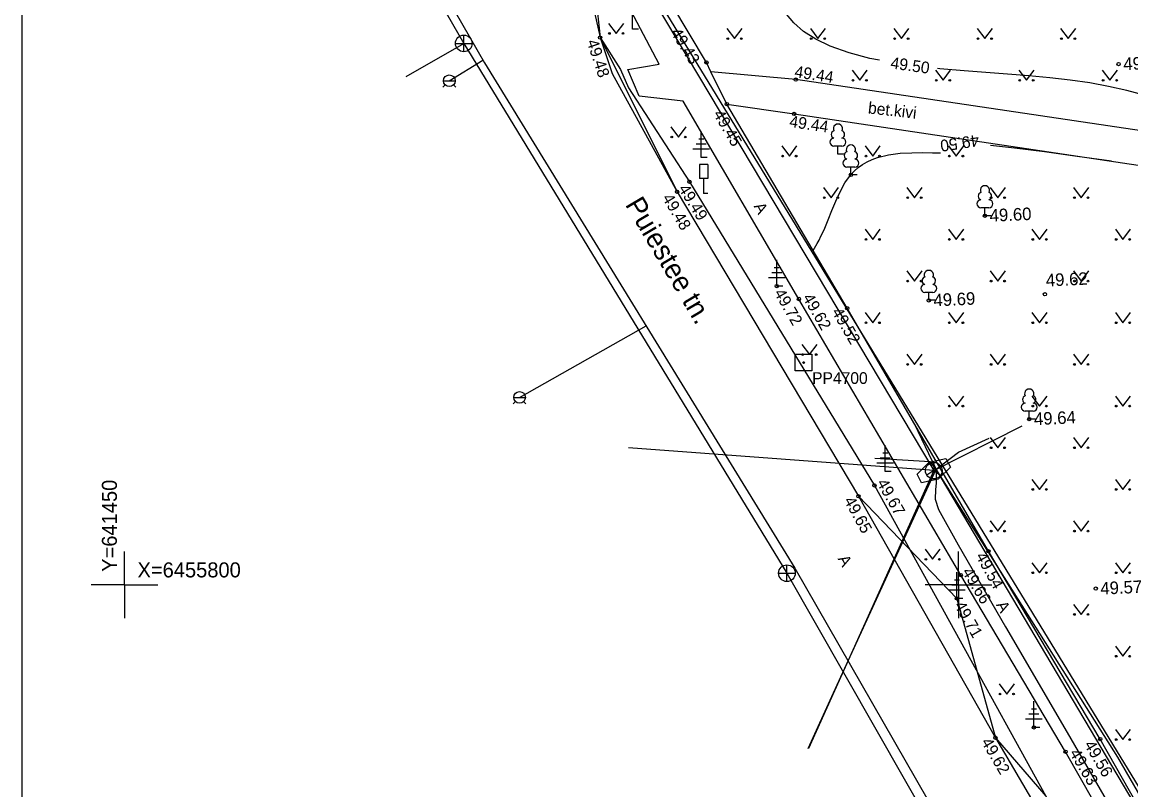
# Model space of a CAD drawing. Extents: x 641444 to 642232, y 6455742 to 6456287.
# Drawn here: x 641443.9 to 641510.3, y 6455787.7 to 6455833.7 of the extents above; entities that cross this region are included whole.
import ezdxf

# ---------------------------------------------------------------- set-up
doc = ezdxf.new("R2010")
doc.units = 0
for name, color, linetype in [('Default', 7, 'Continuous'), ('Level 10', 7, 'Continuous'), ('Level 11', 7, 'Continuous'), ('Level 16', 7, 'Continuous'), ('Level 17', 7, 'Continuous'), ('Level 22', 7, 'Continuous'), ('Level 23', 7, 'Continuous'), ('Level 30', 7, 'Continuous'), ('Level 31', 7, 'Continuous'), ('Level 33', 7, 'Continuous'), ('Level 40', 7, 'Continuous'), ('Level 41', 7, 'Continuous'), ('Level 44', 7, 'Continuous'), ('Level 58', 7, 'Continuous'), ('Level 59', 7, 'Continuous'), ('Level 60', 7, 'Continuous'), ('Level 61', 7, 'Continuous')]:
    doc.layers.add(name, color=color, linetype=linetype)

# ---------------------------------------------------------------- blocks, each defined once
blk = doc.blocks.new('VESIIB')
at = {"layer": 'Default'}
for p, q in [((-0.7, 0), (0.7, 0)), ((-0.49, -0.49), (-0.77, -0.77)), ((0.49, -0.49), (0.77, -0.77))]:
    blk.add_line(p, q, dxfattribs=at)
blk.add_circle((0, 0), 0.7, dxfattribs=at)
blk = doc.blocks.new('KAKAEV')
at = {"layer": 'Default'}
for p, q in [((-1, 0), (1, 0)), ((0, -1), (0, 1))]:
    blk.add_line(p, q, dxfattribs=at)
blk.add_circle((0, 0), 1, dxfattribs=at)

msp = doc.modelspace()

# ---------------------------------------------------------------- linework, layer by layer
at = {"layer": 'Level 11'}
for points in [[(641465.886, 6455840.214), (641470.342, 6455832.463)], [(641466.884, 6455830.484), (641470.342, 6455832.463)], [(641470.342, 6455832.463), (641489.711, 6455800.701)], [(641489.711, 6455800.701), (641514.514, 6455757.2)]]:
    msp.add_lwpolyline(points, dxfattribs=at)
at = {"layer": 'Level 16'}
for p, q in [((641498.508, 6455807.35), (641498.508, 6455806.85)), ((641498.508, 6455806.85), (641498.093, 6455806.575)), ((641498.508, 6455806.85), (641498.923, 6455806.575))]:
    msp.add_line(p, q, dxfattribs=at)
msp.add_circle((641498.508, 6455806.85), 0.5, dxfattribs=at)
at = {"layer": 'Level 17'}
for points in [[(641476.053, 6455844.55), (641498.508, 6455806.85), (641503.808, 6455809.529)], [(641498.65, 6455806.94), (641497.35, 6455809.66)], [(641498.65, 6455806.94), (641499.99, 6455807.95), (641501.83, 6455808.79)], [(641498.508, 6455806.85), (641480.224, 6455808.225)], [(641498.65, 6455806.94), (641498.3, 6455807.38), (641494.98, 6455807.57)], [(641497.784, 6455806.128), (641497.508, 6455806.638), (641498.232, 6455807.36), (641498.232, 6455807.36), (641499.232, 6455807.572), (641499.508, 6455807.062), (641498.784, 6455806.34), (641498.784, 6455806.34), (641497.784, 6455806.128)], [(641490.986, 6455790.191), (641492.5, 6455793.53), (641498.65, 6455806.94)], [(641498.508, 6455806.85), (641490.998, 6455790.186)], [(641498.65, 6455806.94), (641498.66, 6455806.09), (641498.61, 6455805.72), (641498.59, 6455805.13), (641498.8, 6455804.52), (641499.97, 6455802.41), (641502.82, 6455797.48), (641506.5, 6455791.16), (641511.78, 6455782.04), (641513.33, 6455779.48), (641513.88, 6455778.43), (641514.2, 6455777.62), (641514.29, 6455777.25), (641514.31, 6455776.7), (641513.79, 6455774.76), (641512.7, 6455772.04), (641510.26, 6455766.36), (641507.89, 6455761.11), (641506.541, 6455758.356)], [(641521.935, 6455768.007), (641518.75, 6455773.04), (641516.46, 6455776.91), (641498.65, 6455806.94)], [(641527.327, 6455753.413), (641522.29, 6455768.79), (641515.52, 6455779.35), (641509.54, 6455789.68), (641498.65, 6455806.94)]]:
    msp.add_lwpolyline(points, dxfattribs=at)
at = {"layer": 'Level 23'}
for points in [[(641466.314, 6455840.494), (641471.583, 6455831.306), (641490.189, 6455801.012), (641514.779, 6455758.128), (641515.408, 6455757.427)], [(641469.474, 6455830.225), (641471.488, 6455831.462)], [(641473.684, 6455811.242), (641481.277, 6455815.523)]]:
    msp.add_lwpolyline(points, dxfattribs=at)
at = {"layer": 'Level 30'}
for points in [[(641484.882, 6455831.321), (641482.817, 6455834.798), (641479.819, 6455839.926), (641479.314, 6455839.532), (641478.704, 6455838.753), (641478.352, 6455837.767), (641478.075, 6455836.808), (641478.025, 6455835.751), (641478.08, 6455834.753), (641478.513, 6455832.816)], [(641519.25, 6455767.43), (641506.416, 6455789.996), (641500.129, 6455800.591), (641490.429, 6455817.14), (641483.482, 6455828.994), (641480.845, 6455829.293), (641480.174, 6455830.896), (641482.058, 6455831.223), (641479.234, 6455836.578), (641478.352, 6455837.767)], [(641478.513, 6455832.816), (641479.23, 6455830.659), (641483.127, 6455823.567), (641493.993, 6455805.314), (641502.207, 6455790.841), (641514.954, 6455769.107), (641515.996, 6455768.085), (641516.978, 6455767.619), (641518.002, 6455767.151), (641519.25, 6455767.43), (641520.877, 6455767.616), (641522.409, 6455768.731), (641523.952, 6455768.881), (641525.142, 6455768.388), (641526.619, 6455768.98)], [(641478.513, 6455832.816), (641479.742, 6455830.895), (641480.212, 6455829.808), (641483.862, 6455824.169), (641494.954, 6455805.961), (641505.223, 6455787.337), (641515.505, 6455769.483), (641516.978, 6455767.619)], [(641490.237, 6455830.292), (641485.155, 6455830.767), (641484.882, 6455831.321)], [(641486.109, 6455828.823), (641485.155, 6455830.767)], [(641527.651, 6455824.75), (641490.237, 6455830.292)], [(641520.877, 6455767.616), (641514.347, 6455780.437), (641508.494, 6455790.757), (641501.786, 6455802.016), (641493.322, 6455816.588), (641486.109, 6455828.823), (641490.14, 6455828.239)], [(641490.14, 6455828.239), (641529.11, 6455822.43), (641531.396, 6455822.122)]]:
    msp.add_lwpolyline(points, dxfattribs=at)
at = {"layer": 'Level 31'}
for p, q in [((641484.466, 6455825.212), (641484.466, 6455824.362)), ((641484.966, 6455825.212), (641484.466, 6455825.212)), ((641484.966, 6455825.212), (641484.966, 6455824.362)), ((641484.966, 6455824.362), (641484.466, 6455824.362)), ((641484.716, 6455824.362), (641484.716, 6455823.462)), ((641484.966, 6455823.462), (641484.716, 6455823.462))]:
    msp.add_line(p, q, dxfattribs=at)
at = {"layer": 'Level 33'}
for points in [[(641495.269, 6455831.452), (641494.688, 6455831.564), (641493.437, 6455831.889), (641492.304, 6455832.294), (641491.445, 6455832.711), (641490.71, 6455833.18), (641490.115, 6455833.687), (641489.677, 6455834.217), (641489.415, 6455834.757), (641489.343, 6455835.29), (641489.461, 6455835.779), (641489.739, 6455836.248), (641490.149, 6455836.696), (641490.663, 6455837.123), (641491.254, 6455837.526), (641491.894, 6455837.905), (641492.177, 6455838.061), (641492.464, 6455838.212), (641492.753, 6455838.361), (641493.337, 6455838.651), (641493.63, 6455838.795)], [(641517.897, 6455826.235), (641517.28, 6455826.597), (641516.658, 6455826.956), (641516.026, 6455827.309), (641515.381, 6455827.654), (641514.716, 6455827.986), (641514.028, 6455828.304), (641513.106, 6455828.686), (641512.139, 6455829.037), (641511.13, 6455829.356), (641510.081, 6455829.639), (641508.993, 6455829.885), (641507.868, 6455830.092), (641506.68, 6455830.263), (641505.461, 6455830.401), (641504.212, 6455830.515), (641502.938, 6455830.615), (641501.642, 6455830.711), (641500.328, 6455830.813), (641498.877, 6455830.942), (641498.732, 6455830.958)], [(641501.914, 6455826.368), (641503.35, 6455826.204), (641505.149, 6455825.975), (641507.114, 6455825.711), (641509.163, 6455825.43)], [(641491.293, 6455820.046), (641491.523, 6455820.462), (641491.637, 6455820.677), (641491.75, 6455820.899), (641491.862, 6455821.131), (641491.973, 6455821.377), (641492.186, 6455821.894), (641492.403, 6455822.447), (641492.635, 6455823.013), (641492.893, 6455823.571), (641493.188, 6455824.097), (641493.529, 6455824.569), (641493.75, 6455824.807), (641493.989, 6455825.02), (641494.247, 6455825.209), (641494.525, 6455825.373), (641494.821, 6455825.512), (641495.135, 6455825.628), (641495.799, 6455825.787), (641496.499, 6455825.876), (641497.196, 6455825.912), (641497.854, 6455825.917), (641498.436, 6455825.91), (641498.905, 6455825.912), (641498.91, 6455825.912)]]:
    msp.add_lwpolyline(points, dxfattribs=at)
at = {"layer": 'Level 40'}
msp.add_lwpolyline([(641565.81, 6455865.54), (641482.27, 6455834.59), (641523.39, 6455767.25), (641585.72, 6455811.8)], close=True, dxfattribs=at)
at = {"layer": 'Level 41'}
for p, q in [((641479.024, 6455833.665), (641479.479, 6455833.059)), ((641479.479, 6455833.059), (641479.933, 6455833.665)), ((641486.118, 6455833.357), (641486.573, 6455832.751)), ((641486.573, 6455832.751), (641487.027, 6455833.357)), ((641491.117, 6455833.357), (641491.572, 6455832.751)), ((641491.572, 6455832.751), (641492.026, 6455833.357)), ((641496.116, 6455833.357), (641496.571, 6455832.751)), ((641496.571, 6455832.751), (641497.025, 6455833.357)), ((641501.115, 6455833.357), (641501.57, 6455832.751)), ((641501.57, 6455832.751), (641502.024, 6455833.357)), ((641506.114, 6455833.357), (641506.569, 6455832.751)), ((641506.569, 6455832.751), (641507.023, 6455833.357)), ((641493.617, 6455830.857), (641494.072, 6455830.251)), ((641494.072, 6455830.251), (641494.526, 6455830.857)), ((641498.616, 6455830.857), (641499.071, 6455830.251)), ((641499.071, 6455830.251), (641499.525, 6455830.857)), ((641503.615, 6455830.857), (641504.07, 6455830.251)), ((641504.07, 6455830.251), (641504.524, 6455830.857)), ((641508.614, 6455830.857), (641509.069, 6455830.251)), ((641509.069, 6455830.251), (641509.523, 6455830.857)), ((641482.758, 6455827.459), (641483.213, 6455826.852)), ((641483.213, 6455826.852), (641483.667, 6455827.459)), ((641489.401, 6455826.314), (641489.855, 6455825.707)), ((641489.855, 6455825.707), (641490.31, 6455826.314)), ((641494.4, 6455826.314), (641494.854, 6455825.707)), ((641494.854, 6455825.707), (641495.309, 6455826.314)), ((641499.399, 6455826.314), (641499.853, 6455825.707)), ((641499.853, 6455825.707), (641500.308, 6455826.314)), ((641491.9, 6455823.817), (641492.354, 6455823.211)), ((641492.354, 6455823.211), (641492.809, 6455823.817)), ((641496.899, 6455823.817), (641497.353, 6455823.211)), ((641497.353, 6455823.211), (641497.808, 6455823.817)), ((641501.898, 6455823.817), (641502.352, 6455823.211)), ((641502.352, 6455823.211), (641502.807, 6455823.817)), ((641506.897, 6455823.817), (641507.351, 6455823.211)), ((641507.351, 6455823.211), (641507.806, 6455823.817)), ((641494.4, 6455821.317), (641494.854, 6455820.711)), ((641494.854, 6455820.711), (641495.309, 6455821.317)), ((641499.399, 6455821.317), (641499.853, 6455820.711)), ((641499.853, 6455820.711), (641500.308, 6455821.317)), ((641504.398, 6455821.317), (641504.852, 6455820.711)), ((641504.852, 6455820.711), (641505.307, 6455821.317)), ((641509.397, 6455821.317), (641509.851, 6455820.711)), ((641509.851, 6455820.711), (641510.306, 6455821.317)), ((641496.899, 6455818.821), (641497.353, 6455818.214)), ((641497.353, 6455818.214), (641497.808, 6455818.821)), ((641501.898, 6455818.821), (641502.352, 6455818.214)), ((641502.352, 6455818.214), (641502.807, 6455818.821)), ((641506.897, 6455818.821), (641507.351, 6455818.214)), ((641507.351, 6455818.214), (641507.806, 6455818.821)), ((641494.4, 6455816.321), (641494.854, 6455815.714)), ((641494.854, 6455815.714), (641495.309, 6455816.321)), ((641499.399, 6455816.321), (641499.853, 6455815.714)), ((641499.853, 6455815.714), (641500.308, 6455816.321)), ((641504.398, 6455816.321), (641504.852, 6455815.714)), ((641504.852, 6455815.714), (641505.307, 6455816.321)), ((641509.397, 6455816.321), (641509.851, 6455815.714)), ((641509.851, 6455815.714), (641510.306, 6455816.321)), ((641490.605, 6455814.417), (641491.06, 6455813.81)), ((641491.06, 6455813.81), (641491.514, 6455814.417)), ((641496.899, 6455813.824), (641497.353, 6455813.217)), ((641497.353, 6455813.217), (641497.808, 6455813.824)), ((641501.898, 6455813.824), (641502.352, 6455813.217)), ((641502.352, 6455813.217), (641502.807, 6455813.824)), ((641506.897, 6455813.824), (641507.351, 6455813.217)), ((641507.351, 6455813.217), (641507.806, 6455813.824)), ((641499.399, 6455811.324), (641499.853, 6455810.717)), ((641499.853, 6455810.717), (641500.308, 6455811.324)), ((641504.398, 6455811.324), (641504.852, 6455810.717)), ((641504.852, 6455810.717), (641505.307, 6455811.324)), ((641509.397, 6455811.324), (641509.851, 6455810.717)), ((641509.851, 6455810.717), (641510.306, 6455811.324)), ((641501.898, 6455808.827), (641502.352, 6455808.221)), ((641502.352, 6455808.221), (641502.807, 6455808.827)), ((641506.897, 6455808.827), (641507.351, 6455808.221)), ((641507.351, 6455808.221), (641507.806, 6455808.827)), ((641504.398, 6455806.327), (641504.852, 6455805.721)), ((641504.852, 6455805.721), (641505.307, 6455806.327)), ((641509.397, 6455806.327), (641509.851, 6455805.721)), ((641509.851, 6455805.721), (641510.306, 6455806.327)), ((641501.898, 6455803.831), (641502.352, 6455803.224)), ((641502.352, 6455803.224), (641502.807, 6455803.831)), ((641506.897, 6455803.831), (641507.351, 6455803.224)), ((641507.351, 6455803.224), (641507.806, 6455803.831)), ((641497.99, 6455802.143), (641498.444, 6455801.537)), ((641498.444, 6455801.537), (641498.899, 6455802.143)), ((641504.398, 6455801.331), (641504.852, 6455800.724)), ((641504.852, 6455800.724), (641505.307, 6455801.331)), ((641509.397, 6455801.331), (641509.851, 6455800.724)), ((641509.851, 6455800.724), (641510.306, 6455801.331)), ((641506.897, 6455798.834), (641507.351, 6455798.227)), ((641507.351, 6455798.227), (641507.806, 6455798.834)), ((641509.397, 6455796.334), (641509.851, 6455795.727)), ((641509.851, 6455795.727), (641510.306, 6455796.334)), ((641502.436, 6455794.062), (641502.891, 6455793.455)), ((641502.891, 6455793.455), (641503.345, 6455794.062)), ((641509.397, 6455791.337), (641509.851, 6455790.73)), ((641509.851, 6455790.73), (641510.306, 6455791.337))]:
    msp.add_line(p, q, dxfattribs=at)
for centre in [(641479.074, 6455833.059), (641479.883, 6455833.059), (641486.168, 6455832.751), (641486.977, 6455832.751), (641491.167, 6455832.751), (641491.976, 6455832.751), (641496.166, 6455832.751), (641496.975, 6455832.751), (641501.165, 6455832.751), (641501.974, 6455832.751), (641506.164, 6455832.751), (641506.973, 6455832.751), (641493.667, 6455830.251), (641494.476, 6455830.251), (641498.666, 6455830.251), (641499.475, 6455830.251), (641503.665, 6455830.251), (641504.474, 6455830.251), (641508.664, 6455830.251), (641509.473, 6455830.251), (641482.808, 6455826.852), (641483.617, 6455826.852), (641489.451, 6455825.707), (641490.26, 6455825.707), (641494.45, 6455825.707), (641495.259, 6455825.707), (641499.449, 6455825.707), (641500.258, 6455825.707), (641491.95, 6455823.211), (641492.759, 6455823.211), (641496.949, 6455823.211), (641497.758, 6455823.211), (641501.948, 6455823.211), (641502.757, 6455823.211), (641506.947, 6455823.211), (641507.756, 6455823.211), (641494.45, 6455820.711), (641495.259, 6455820.711), (641499.449, 6455820.711), (641500.258, 6455820.711), (641504.448, 6455820.711), (641505.257, 6455820.711), (641509.447, 6455820.711), (641510.256, 6455820.711), (641496.949, 6455818.214), (641497.758, 6455818.214), (641501.948, 6455818.214), (641502.757, 6455818.214), (641506.947, 6455818.214), (641507.756, 6455818.214), (641494.45, 6455815.714), (641495.259, 6455815.714), (641499.449, 6455815.714), (641500.258, 6455815.714), (641504.448, 6455815.714), (641505.257, 6455815.714), (641509.447, 6455815.714), (641510.256, 6455815.714), (641490.655, 6455813.81), (641491.464, 6455813.81), (641496.949, 6455813.217), (641497.758, 6455813.217), (641501.948, 6455813.217), (641502.757, 6455813.217), (641506.947, 6455813.217), (641507.756, 6455813.217), (641499.449, 6455810.717), (641500.258, 6455810.717), (641504.448, 6455810.717), (641505.257, 6455810.717), (641509.447, 6455810.717), (641510.256, 6455810.717), (641501.948, 6455808.221), (641502.757, 6455808.221), (641506.947, 6455808.221), (641507.756, 6455808.221), (641504.448, 6455805.721), (641505.257, 6455805.721), (641509.447, 6455805.721), (641510.256, 6455805.721), (641501.948, 6455803.224), (641502.757, 6455803.224), (641506.947, 6455803.224), (641507.756, 6455803.224), (641498.04, 6455801.537), (641498.849, 6455801.537), (641504.448, 6455800.724), (641505.257, 6455800.724), (641509.447, 6455800.724), (641510.256, 6455800.724), (641506.947, 6455798.227), (641507.756, 6455798.227), (641509.447, 6455795.727), (641510.256, 6455795.727), (641502.486, 6455793.455), (641503.295, 6455793.455), (641509.447, 6455790.73), (641510.256, 6455790.73)]:
    msp.add_circle(centre, 0.05, dxfattribs=at)
at = {"layer": 'Level 44'}
for p, q in [((641480.449, 6455833.308), (641480.449, 6455834.883)), ((641480.809, 6455833.308), (641480.449, 6455833.308)), ((641484.575, 6455825.632), (641484.575, 6455827.207)), ((641484.875, 6455826.432), (641484.275, 6455826.432)), ((641484.725, 6455826.732), (641484.425, 6455826.732)), ((641493.008, 6455826.307), (641492.528, 6455826.307)), ((641492.768, 6455825.832), (641492.768, 6455826.307)), ((641485.075, 6455826.132), (641484.075, 6455826.132)), ((641484.935, 6455825.632), (641484.575, 6455825.632)), ((641493.148, 6455825.832), (641492.768, 6455825.832)), ((641493.785, 6455825.051), (641493.305, 6455825.051)), ((641493.545, 6455824.576), (641493.545, 6455825.051)), ((641493.925, 6455824.576), (641493.545, 6455824.576)), ((641501.818, 6455822.61), (641501.338, 6455822.61)), ((641501.578, 6455822.135), (641501.578, 6455822.61)), ((641501.958, 6455822.135), (641501.578, 6455822.135)), ((641489.25, 6455819.01), (641488.95, 6455819.01)), ((641489.1, 6455817.91), (641489.1, 6455819.485)), ((641489.6, 6455818.41), (641488.6, 6455818.41)), ((641489.4, 6455818.71), (641488.8, 6455818.71)), ((641489.46, 6455817.91), (641489.1, 6455817.91)), ((641498.456, 6455817.536), (641497.976, 6455817.536)), ((641498.216, 6455817.061), (641498.216, 6455817.536)), ((641498.596, 6455817.061), (641498.216, 6455817.061)), ((641504.475, 6455810.418), (641503.995, 6455810.418)), ((641504.235, 6455809.943), (641504.235, 6455810.418)), ((641504.615, 6455809.943), (641504.235, 6455809.943)), ((641495.606, 6455806.806), (641495.606, 6455808.381)), ((641495.756, 6455807.906), (641495.456, 6455807.906)), ((641496.106, 6455807.306), (641495.106, 6455807.306)), ((641495.906, 6455807.606), (641495.306, 6455807.606)), ((641495.966, 6455806.806), (641495.606, 6455806.806)), ((641499.896, 6455799.187), (641499.896, 6455800.762)), ((641500.196, 6455799.987), (641499.596, 6455799.987)), ((641500.046, 6455800.287), (641499.746, 6455800.287)), ((641500.396, 6455799.687), (641499.396, 6455799.687)), ((641500.256, 6455799.187), (641499.896, 6455799.187)), ((641504.666, 6455792.552), (641504.366, 6455792.552)), ((641504.516, 6455791.452), (641504.516, 6455793.027)), ((641505.016, 6455791.952), (641504.016, 6455791.952)), ((641504.816, 6455792.252), (641504.216, 6455792.252)), ((641504.876, 6455791.452), (641504.516, 6455791.452))]:
    msp.add_line(p, q, dxfattribs=at)
for centre, radius, start, end in [((641492.768, 6455827.352), 0.277, 332.5799, 207.4201), ((641492.598, 6455827.005), 0.233, 109.02174, 253.14154), ((641492.938, 6455827.005), 0.233, 286.85082, 70.98591), ((641492.53, 6455826.545), 0.238, 90.0016, 269.3953), ((641493.005, 6455826.545), 0.238, 270.6047, 89.9984), ((641493.545, 6455826.096), 0.277, 332.5799, 207.4201), ((641493.375, 6455825.748), 0.233, 109.02174, 253.14154), ((641493.715, 6455825.748), 0.233, 286.85082, 70.98591), ((641493.307, 6455825.288), 0.238, 90.0016, 269.3953), ((641493.782, 6455825.288), 0.238, 270.6047, 89.9984), ((641501.578, 6455823.655), 0.277, 332.5799, 207.4201), ((641501.34, 6455822.848), 0.238, 90.0016, 269.3953), ((641501.408, 6455823.308), 0.233, 109.02174, 253.14154), ((641501.748, 6455823.308), 0.233, 286.85082, 70.98591), ((641501.815, 6455822.848), 0.238, 270.6047, 89.9984), ((641498.046, 6455818.234), 0.233, 109.02174, 253.14154), ((641498.216, 6455818.581), 0.277, 332.5799, 207.4201), ((641498.386, 6455818.234), 0.233, 286.85082, 70.98591), ((641497.978, 6455817.774), 0.238, 90.0016, 269.3953), ((641498.453, 6455817.774), 0.238, 270.6047, 89.9984), ((641504.235, 6455811.463), 0.277, 332.5799, 207.4201), ((641504.065, 6455811.115), 0.233, 109.02174, 253.14154), ((641504.406, 6455811.115), 0.233, 286.85082, 70.98591), ((641503.998, 6455810.655), 0.238, 90.0016, 269.3953), ((641504.473, 6455810.655), 0.238, 270.6047, 89.9984)]:
    msp.add_arc(centre, radius, start, end, dxfattribs=at)
at = {"layer": 'Level 58'}
for p, q in [((641450, 6455800), (641450, 6455802)), ((641500, 6455800), (641500, 6455802)), ((641450, 6455800), (641448, 6455800)), ((641450, 6455800), (641452, 6455800)), ((641450, 6455800), (641450, 6455798)), ((641500, 6455800), (641498, 6455800)), ((641500, 6455800), (641502, 6455800)), ((641500, 6455800), (641500, 6455798))]:
    msp.add_line(p, q, dxfattribs=at)
msp.add_lwpolyline([(641443.872, 6455884.407), (641639.872, 6455884.407), (641639.872, 6455741.907), (641443.872, 6455741.907)], close=True, dxfattribs=at)
at = {"layer": 'Level 59'}
for centre in [(641478.513, 6455832.816), (641484.882, 6455831.321), (641509.592, 6455831.224), (641490.237, 6455830.292), (641486.109, 6455828.823), (641490.137, 6455828.24), (641493.546, 6455824.584), (641483.127, 6455823.567), (641483.862, 6455824.169), (641501.582, 6455822.132), (641489.098, 6455817.913), (641490.429, 6455817.14), (641498.215, 6455817.057), (641505.171, 6455817.423), (641493.322, 6455816.588), (641504.239, 6455809.939), (641494.954, 6455805.961), (641493.993, 6455805.314), (641501.786, 6455802.016), (641500.129, 6455800.591), (641508.218, 6455799.781), (641499.896, 6455799.187), (641504.516, 6455791.452), (641502.207, 6455790.841), (641508.494, 6455790.757), (641506.416, 6455789.996)]:
    msp.add_circle(centre, 0.1, dxfattribs=at)
at = {"layer": 'Level 60'}
msp.add_lwpolyline([(641490.21, 6455813.83), (641491.21, 6455813.83), (641491.21, 6455812.83), (641490.21, 6455812.83)], close=True, dxfattribs=at)
msp.add_circle((641490.71, 6455813.33), 0.05, dxfattribs=at)
at = {"layer": 'Level 61'}
for p, q in [((641478.075, 6455836.808), (641478.513, 6455832.816)), ((641478.513, 6455832.816), (641483.127, 6455823.567)), ((641483.127, 6455823.567), (641493.993, 6455805.314)), ((641493.993, 6455805.314), (641499.894, 6455799.183)), ((641499.894, 6455799.183), (641502.207, 6455790.841)), ((641502.207, 6455790.841), (641505.223, 6455787.337))]:
    msp.add_line(p, q, dxfattribs=at)

# ---------------------------------------------------------------- block references
at = {"layer": 'Level 10', "xscale": 0.5, "yscale": 0.5}
for p in [(641470.342, 6455832.463), (641489.711, 6455800.701)]:
    msp.add_blockref('KAKAEV', p, dxfattribs=at)
at = {"layer": 'Level 22', "xscale": 0.5, "yscale": 0.5}
for p in [(641469.474, 6455830.225), (641473.684, 6455811.242)]:
    msp.add_blockref('VESIIB', p, dxfattribs=at)

# ---------------------------------------------------------------- texts
at = {"layer": 'Level 30'}
for s, height, rotation, p in [('bet.kivi', 0.7, 353.61325, (641494.546, 6455828.271)), ('Puiestee tn.', 1.2, 300.55984, (641479.986, 6455822.807)), ('A', 0.7, 298.96766, (641487.7, 6455822.702)), ('A', 0.7, 298.96766, (641492.739, 6455801.566)), ('A', 0.7, 298.96766, (641502.224, 6455798.805))]:
    msp.add_text(s, height=height, rotation=rotation, dxfattribs=at).set_placement(p)
at = {"layer": 'Level 33'}
for rotation, p in [(351.88723, (641495.889, 6455830.97)), (188.63087, (641501.172, 6455827.005))]:
    msp.add_text('49.50', height=0.7, rotation=rotation, dxfattribs=at).set_placement(p)
at = {"layer": 'Level 58'}
msp.add_text(' Y=641450 ', height=0.9, rotation=90, dxfattribs=at).set_placement((641449.55, 6455800.45))
msp.add_text(' X=6455800 ', height=0.9, dxfattribs=at).set_placement((641450.45, 6455800.45))
at = {"layer": 'Level 59'}
for s, height, rotation, p in [(' 49.43', 0.7, 301.65862, (641482.58, 6455833.34)), (' 49.48', 0.7, 288.38712, (641477.62, 6455832.82)), (' 49.55', 0.75, 2.56078, (641509.611, 6455830.845)), (' 49.44', 0.7, 351.00784, (641489.876, 6455830.487)), (' 49.45', 0.7, 300.24533, (641485.14, 6455828.46)), (' 49.44', 0.7, 351.5466, (641489.568, 6455827.498)), (' 49.49', 0.7, 301.85625, (641483.04, 6455823.98)), (' 49.48', 0.7, 300.48169, (641482.08, 6455823.43)), (' 49.60', 0.75, 2.56078, (641501.599, 6455821.758)), (' 49.62', 0.75, 2.56078, (641504.968, 6455817.878)), (' 49.72', 0.7, 299.71324, (641488.79, 6455817.74)), (' 49.62', 0.7, 300.05171, (641490.5, 6455817.45)), (' 49.69', 0.75, 2.56078, (641498.232, 6455816.682)), (' 49.52', 0.7, 300.18253, (641492.24, 6455816.6)), (' 49.64', 0.75, 2.56078, (641504.256, 6455809.564)), (' 49.67', 0.7, 299.27295, (641494.95, 6455806.35)), (' 49.65', 0.7, 298.96244, (641492.98, 6455805.29)), (' 49.54', 0.7, 298.74103, (641500.88, 6455801.96)), (' 49.66', 0.7, 300.94959, (641500.05, 6455801.01)), (' 49.57', 0.75, 2.56078, (641508.234, 6455799.402)), (' 49.71', 0.7, 299.61988, (641499.59, 6455799.01)), (' 49.62', 0.7, 300.39063, (641501.2, 6455790.81)), (' 49.56', 0.7, 300.35922, (641507.37, 6455790.65)), (' 49.63', 0.7, 300.42479, (641506.49, 6455790.15))]:
    msp.add_text(s, height=height, rotation=rotation, dxfattribs=at).set_placement(p)
at = {"layer": 'Level 60'}
msp.add_text('PP4700', height=0.7, dxfattribs=at).set_placement((641491.22, 6455812.05))

doc.saveas('drawing.dxf')
